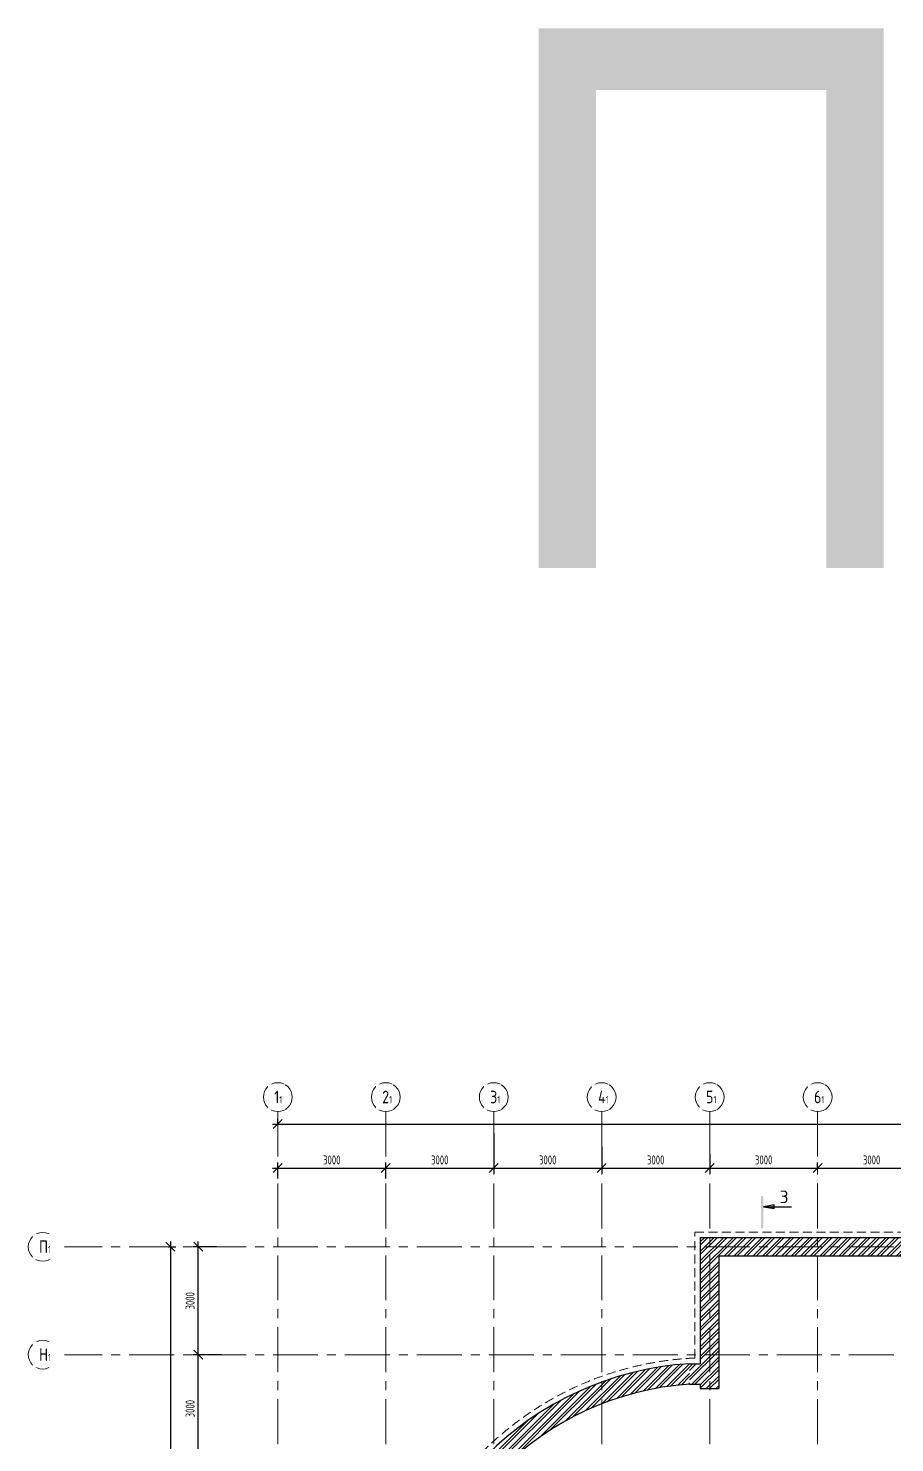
# Model space of a CAD drawing. Header units: millimetres. Extents: x -8417289 to 9420486, y 0 to 166066.
# Drawn here: x -360106 to -336031, y 125154 to 164477 of the extents above; entities that cross this region are included whole.
import ezdxf
from ezdxf import colors
from ezdxf.entities.mleader import LeaderData, LeaderLine
from ezdxf.math import Vec2, Vec3

# ---------------------------------------------------------------- set-up
doc = ezdxf.new("R2010")
doc.units = ezdxf.units.MM
doc.header["$MEASUREMENT"] = 0
doc.header["$PDMODE"] = 3
doc.header["$PDSIZE"] = -4
doc.linetypes.add('CENTER', pattern=[2, 1.25, -0.25, 0.25, -0.25])
doc.linetypes.add('TRATTEGGIATA', pattern=[0.75, 0.5, -0.25])
doc.layers.get('0').update_dxf_attribs({"color": 250, "lineweight": 9})
doc.layers.get('Defpoints').update_dxf_attribs({"color": 6})
for name, color, linetype, lineweight in [('АР_МосжилНии_Стены', 127, 'Continuous', 30), ('АР_Оси', 195, 'Continuous', 9), ('АР_Оси размеры', 164, 'Continuous', 9), ('АР_Разрезы', 175, 'Continuous', 9), ('АР_Штриховка кирпич', 250, 'Continuous', 9)]:
    doc.layers.add(name, color=color, linetype=linetype, lineweight=lineweight)
doc.layers.add('Тонкая', color=7, linetype='Continuous')
doc.layers.add('ТХ_Задание КР', color=7, linetype='Continuous', true_color=0x9a5430)
doc.styles.add('Arial', font='ARIALN.TTF')
doc.styles.add('METRO-STYLE', font='isocpeur.TTF', dxfattribs={"width": 0.9, "oblique": 15})
doc.styles.add('ГОСТ 2.304', font='isocpeur.TTF', dxfattribs={"width": 0.7})
doc.dimstyles.new('СПДС', dxfattribs={"dimscale": 100, "dimtxt": 2.5, "dimasz": 2.5, "dimexe": 1.5, "dimexo": 0, "dimgap": 1, "dimtad": 1, "dimdec": 0, "dimrnd": 1, "dimtxsty": 'ГОСТ 2.304', "dimblk": 'OBLIQUE', "dimcen": 2.5, "dimdle": 1.5, "dimadec": 0, "dimazin": 2, "dimtfac": 0.75, "dimtdec": 0, "dimtmove": 1, "dimatfit": 3, "dimfxl": 1, "dimtolj": 1, "dimarcsym": 1})
pattern_1 = [(45, (-15289.27, 0), (-132.58252, 132.58252), []), (45, (-15200.88, 0), (-132.58252, 132.58252), [])]

# ---------------------------------------------------------------- blocks, each defined once
blk = doc.blocks.new('_Oblique')
at = {"color": 0, "linetype": 'ByBlock', "lineweight": -2}
blk.add_line((-0.5, -0.5), (0.5, 0.5), dxfattribs=at)
blk = doc.blocks.new('*D547')
at = {"layer": 'Defpoints', "color": 0, "lineweight": 30, "ltscale": 100, "transparency": 16777216}
for p in [(-355385, 127601), (-354873, 127601), (-354730, 124601)]:
    blk.add_point(p, dxfattribs=at)
at = {"layer": 'АР_Оси размеры', "color": 0, "lineweight": -2, "ltscale": 100, "transparency": 16777216}
for p, q in [((-354873, 127601), (-355535, 127601)), ((-355385, 124451), (-355385, 127751)), ((-354730, 124601), (-355535, 124601))]:
    blk.add_line(p, q, dxfattribs=at)
at = {"layer": 'АР_Оси размеры', "color": 0, "lineweight": -2, "ltscale": 100, "transparency": 16777216, "xscale": 250, "yscale": 250, "zscale": 250}
for p, rotation in [((-355385, 127601), 90), ((-355385, 124601), 270)]:
    blk.add_blockref('_Oblique', p, dxfattribs=dict(at, rotation=rotation))
at = {"layer": 'АР_Оси размеры', "color": 0, "ltscale": 100, "transparency": 16777216, "insert": (-355610, 126101), "char_height": 250, "attachment_point": 5, "rotation": 90, "style": 'ГОСТ 2.304'}
blk.add_mtext('\\A1;3000', dxfattribs=at)
blk = doc.blocks.new('*D548')
at = {"layer": 'Defpoints', "color": 0, "lineweight": 30, "ltscale": 100, "transparency": 16777216}
for p in [(-355385, 130601), (-354873, 130601), (-354730, 127601)]:
    blk.add_point(p, dxfattribs=at)
at = {"layer": 'АР_Оси размеры', "color": 0, "lineweight": -2, "ltscale": 100, "transparency": 16777216}
for p, q in [((-354873, 130601), (-355535, 130601)), ((-355385, 127451), (-355385, 130751)), ((-354730, 127601), (-355535, 127601))]:
    blk.add_line(p, q, dxfattribs=at)
at = {"layer": 'АР_Оси размеры', "color": 0, "lineweight": -2, "ltscale": 100, "transparency": 16777216, "xscale": 250, "yscale": 250, "zscale": 250}
for p, rotation in [((-355385, 130601), 90), ((-355385, 127601), 270)]:
    blk.add_blockref('_Oblique', p, dxfattribs=dict(at, rotation=rotation))
at = {"layer": 'АР_Оси размеры', "color": 0, "ltscale": 100, "transparency": 16777216, "insert": (-355610, 129101), "char_height": 250, "attachment_point": 5, "rotation": 90, "style": 'ГОСТ 2.304'}
blk.add_mtext('\\A1;3000', dxfattribs=at)
blk = doc.blocks.new('*D551')
at = {"layer": 'Defpoints', "color": 0, "lineweight": 30, "ltscale": 100, "transparency": 16777216}
for p in [(-356211, 130601), (-356211, 82686), (-356155, 82686)]:
    blk.add_point(p, dxfattribs=at)
at = {"layer": 'АР_Оси размеры', "color": 0, "lineweight": -2, "ltscale": 100, "transparency": 16777216}
for p, q in [((-356211, 130601), (-356005, 130601)), ((-356155, 130751), (-356155, 82536)), ((-356211, 82686), (-356005, 82686))]:
    blk.add_line(p, q, dxfattribs=at)
at = {"layer": 'АР_Оси размеры', "color": 0, "lineweight": -2, "ltscale": 100, "transparency": 16777216, "xscale": 250, "yscale": 250, "zscale": 250}
for p, rotation in [((-356155, 130601), 90), ((-356155, 82686), 270)]:
    blk.add_blockref('_Oblique', p, dxfattribs=dict(at, rotation=rotation))
at = {"layer": 'АР_Оси размеры', "color": 0, "ltscale": 100, "transparency": 16777216, "insert": (-356380, 106643), "char_height": 250, "attachment_point": 5, "rotation": 90, "style": 'ГОСТ 2.304'}
blk.add_mtext('\\A1;47915', dxfattribs=at)
blk = doc.blocks.new('*D566')
at = {"layer": 'Defpoints', "color": 0, "lineweight": 30, "ltscale": 100, "transparency": 16777216}
for p in [(-350172, 132791), (-353172, 132497), (-350172, 132497)]:
    blk.add_point(p, dxfattribs=at)
at = {"layer": 'АР_Оси размеры', "color": 0, "lineweight": -2, "ltscale": 100, "transparency": 16777216}
for p, q in [((-353172, 132497), (-353172, 132941)), ((-350172, 132497), (-350172, 132941)), ((-353322, 132791), (-350022, 132791))]:
    blk.add_line(p, q, dxfattribs=at)
at = {"layer": 'АР_Оси размеры', "color": 0, "lineweight": -2, "ltscale": 100, "transparency": 16777216, "xscale": 250, "yscale": 250, "zscale": 250, "rotation": 180}
blk.add_blockref('_Oblique', (-353172, 132791), dxfattribs=at)
at = {"layer": 'АР_Оси размеры', "color": 0, "lineweight": -2, "ltscale": 100, "transparency": 16777216, "xscale": 250, "yscale": 250, "zscale": 250}
blk.add_blockref('_Oblique', (-350172, 132791), dxfattribs=at)
at = {"layer": 'АР_Оси размеры', "color": 0, "ltscale": 100, "transparency": 16777216, "insert": (-351672, 133016), "char_height": 250, "attachment_point": 5, "style": 'ГОСТ 2.304'}
blk.add_mtext('\\A1;3000', dxfattribs=at)
blk = doc.blocks.new('*D567')
at = {"layer": 'Defpoints', "color": 0, "lineweight": 30, "ltscale": 100, "transparency": 16777216}
for p in [(-347172, 133761), (-347172, 132791), (-350172, 132497)]:
    blk.add_point(p, dxfattribs=at)
at = {"layer": 'АР_Оси размеры', "color": 0, "lineweight": -2, "ltscale": 100, "transparency": 16777216}
for p, q in [((-347172, 133761), (-347172, 132641)), ((-350172, 132497), (-350172, 132941)), ((-350322, 132791), (-347022, 132791))]:
    blk.add_line(p, q, dxfattribs=at)
at = {"layer": 'АР_Оси размеры', "color": 0, "lineweight": -2, "ltscale": 100, "transparency": 16777216, "xscale": 250, "yscale": 250, "zscale": 250, "rotation": 180}
blk.add_blockref('_Oblique', (-350172, 132791), dxfattribs=at)
at = {"layer": 'АР_Оси размеры', "color": 0, "lineweight": -2, "ltscale": 100, "transparency": 16777216, "xscale": 250, "yscale": 250, "zscale": 250}
blk.add_blockref('_Oblique', (-347172, 132791), dxfattribs=at)
at = {"layer": 'АР_Оси размеры', "color": 0, "ltscale": 100, "transparency": 16777216, "insert": (-348672, 133016), "char_height": 250, "attachment_point": 5, "style": 'ГОСТ 2.304'}
blk.add_mtext('\\A1;3000', dxfattribs=at)
blk = doc.blocks.new('*D568')
at = {"layer": 'Defpoints', "color": 0, "lineweight": 30, "ltscale": 100, "transparency": 16777216}
for p in [(-347172, 133761), (-344172, 133379), (-344172, 132791)]:
    blk.add_point(p, dxfattribs=at)
at = {"layer": 'АР_Оси размеры', "color": 0, "lineweight": -2, "ltscale": 100, "transparency": 16777216}
for p, q in [((-347172, 133761), (-347172, 132641)), ((-344172, 133379), (-344172, 132641)), ((-347322, 132791), (-344022, 132791))]:
    blk.add_line(p, q, dxfattribs=at)
at = {"layer": 'АР_Оси размеры', "color": 0, "lineweight": -2, "ltscale": 100, "transparency": 16777216, "xscale": 250, "yscale": 250, "zscale": 250, "rotation": 180}
blk.add_blockref('_Oblique', (-347172, 132791), dxfattribs=at)
at = {"layer": 'АР_Оси размеры', "color": 0, "lineweight": -2, "ltscale": 100, "transparency": 16777216, "xscale": 250, "yscale": 250, "zscale": 250}
blk.add_blockref('_Oblique', (-344172, 132791), dxfattribs=at)
at = {"layer": 'АР_Оси размеры', "color": 0, "ltscale": 100, "transparency": 16777216, "insert": (-345672, 133016), "char_height": 250, "attachment_point": 5, "style": 'ГОСТ 2.304'}
blk.add_mtext('\\A1;3000', dxfattribs=at)
blk = doc.blocks.new('*D569')
at = {"layer": 'Defpoints', "color": 0, "lineweight": 30, "ltscale": 100, "transparency": 16777216}
for p in [(-344172, 133379), (-341172, 133173), (-341172, 132791)]:
    blk.add_point(p, dxfattribs=at)
at = {"layer": 'АР_Оси размеры', "color": 0, "lineweight": -2, "ltscale": 100, "transparency": 16777216}
for p, q in [((-344172, 133379), (-344172, 132641)), ((-341172, 133173), (-341172, 132641)), ((-344322, 132791), (-341022, 132791))]:
    blk.add_line(p, q, dxfattribs=at)
at = {"layer": 'АР_Оси размеры', "color": 0, "lineweight": -2, "ltscale": 100, "transparency": 16777216, "xscale": 250, "yscale": 250, "zscale": 250, "rotation": 180}
blk.add_blockref('_Oblique', (-344172, 132791), dxfattribs=at)
at = {"layer": 'АР_Оси размеры', "color": 0, "lineweight": -2, "ltscale": 100, "transparency": 16777216, "xscale": 250, "yscale": 250, "zscale": 250}
blk.add_blockref('_Oblique', (-341172, 132791), dxfattribs=at)
at = {"layer": 'АР_Оси размеры', "color": 0, "ltscale": 100, "transparency": 16777216, "insert": (-342672, 133016), "char_height": 250, "attachment_point": 5, "style": 'ГОСТ 2.304'}
blk.add_mtext('\\A1;3000', dxfattribs=at)
blk = doc.blocks.new('*D570')
at = {"layer": 'Defpoints', "color": 0, "lineweight": 30, "ltscale": 100, "transparency": 16777216}
for p in [(-341172, 133173), (-338172, 132791), (-338172, 132791)]:
    blk.add_point(p, dxfattribs=at)
at = {"layer": 'АР_Оси размеры', "color": 0, "lineweight": -2, "ltscale": 100, "transparency": 16777216}
for p, q in [((-341172, 133173), (-341172, 132641)), ((-338172, 132791), (-338172, 132941)), ((-341322, 132791), (-338022, 132791))]:
    blk.add_line(p, q, dxfattribs=at)
at = {"layer": 'АР_Оси размеры', "color": 0, "lineweight": -2, "ltscale": 100, "transparency": 16777216, "xscale": 250, "yscale": 250, "zscale": 250, "rotation": 180}
blk.add_blockref('_Oblique', (-341172, 132791), dxfattribs=at)
at = {"layer": 'АР_Оси размеры', "color": 0, "lineweight": -2, "ltscale": 100, "transparency": 16777216, "xscale": 250, "yscale": 250, "zscale": 250}
blk.add_blockref('_Oblique', (-338172, 132791), dxfattribs=at)
at = {"layer": 'АР_Оси размеры', "color": 0, "ltscale": 100, "transparency": 16777216, "insert": (-339672, 133016), "char_height": 250, "attachment_point": 5, "style": 'ГОСТ 2.304'}
blk.add_mtext('\\A1;3000', dxfattribs=at)
blk = doc.blocks.new('*D571')
at = {"layer": 'Defpoints', "color": 0, "lineweight": 30, "ltscale": 100, "transparency": 16777216}
for p in [(-335172, 133173), (-338172, 132791), (-335172, 132791)]:
    blk.add_point(p, dxfattribs=at)
at = {"layer": 'АР_Оси размеры', "color": 0, "lineweight": -2, "ltscale": 100, "transparency": 16777216}
for p, q in [((-338172, 132791), (-338172, 132941)), ((-335172, 133173), (-335172, 132641)), ((-338322, 132791), (-335022, 132791))]:
    blk.add_line(p, q, dxfattribs=at)
at = {"layer": 'АР_Оси размеры', "color": 0, "lineweight": -2, "ltscale": 100, "transparency": 16777216, "xscale": 250, "yscale": 250, "zscale": 250, "rotation": 180}
blk.add_blockref('_Oblique', (-338172, 132791), dxfattribs=at)
at = {"layer": 'АР_Оси размеры', "color": 0, "lineweight": -2, "ltscale": 100, "transparency": 16777216, "xscale": 250, "yscale": 250, "zscale": 250}
blk.add_blockref('_Oblique', (-335172, 132791), dxfattribs=at)
at = {"layer": 'АР_Оси размеры', "color": 0, "ltscale": 100, "transparency": 16777216, "insert": (-336672, 133016), "char_height": 250, "attachment_point": 5, "style": 'ГОСТ 2.304'}
blk.add_mtext('\\A1;3000', dxfattribs=at)
blk = doc.blocks.new('*D585')
at = {"layer": 'Defpoints', "color": 0, "lineweight": 30, "ltscale": 100, "transparency": 16777216}
for p in [(-353172, 134013), (-289662, 134013), (-289662, 134013)]:
    blk.add_point(p, dxfattribs=at)
at = {"layer": 'АР_Оси размеры', "color": 0, "lineweight": -2, "ltscale": 100, "transparency": 16777216}
for p, q in [((-353172, 134013), (-353172, 134163)), ((-289662, 134013), (-289662, 134163)), ((-353322, 134013), (-289512, 134013))]:
    blk.add_line(p, q, dxfattribs=at)
at = {"layer": 'АР_Оси размеры', "color": 0, "lineweight": -2, "ltscale": 100, "transparency": 16777216, "xscale": 250, "yscale": 250, "zscale": 250, "rotation": 180}
blk.add_blockref('_Oblique', (-353172, 134013), dxfattribs=at)
at = {"layer": 'АР_Оси размеры', "color": 0, "lineweight": -2, "ltscale": 100, "transparency": 16777216, "xscale": 250, "yscale": 250, "zscale": 250}
blk.add_blockref('_Oblique', (-289662, 134013), dxfattribs=at)
at = {"layer": 'АР_Оси размеры', "color": 0, "ltscale": 100, "transparency": 16777216, "insert": (-321417, 134238), "char_height": 250, "attachment_point": 5, "style": 'ГОСТ 2.304'}
blk.add_mtext('\\A1;63510', dxfattribs=at)
blk = doc.blocks.new('A$C60573c2e')
at = {"layer": 'АР_Разрезы', "ltscale": 100}
h = blk.add_hatch(color=5, dxfattribs=at)
h.dxf.hatch_style = 1
h.paths.add_polyline_path([(13494, 509), (13424, 509), (13424, 1414), (13494, 1414)])
h.paths.add_polyline_path([(13795, 1063), (13494, 1114), (13795, 1114)])
h.paths.add_polyline_path([(13795, 1114), (13494, 1114), (13795, 1164)])
at = {"layer": 'АР_Разрезы', "color": 5, "lineweight": 25, "ltscale": 100}
for p, q in [((13795, 1164), (13494, 1114)), ((13494, 1114), (13795, 1063)), ((13795, 1063), (13795, 1164))]:
    blk.add_line(p, q, dxfattribs=at)
at = {"layer": 'АР_Разрезы', "color": 5, "lineweight": 25, "ltscale": 100, "elevation": 0}
blk.add_lwpolyline([(13494, 1114), (14278, 1114)], dxfattribs=at)
at = {"layer": 'АР_Разрезы', "color": 5, "lineweight": 25, "ltscale": 100, "insert": (13944, 1214), "char_height": 350, "width": 583.33, "attachment_point": 7, "style": 'METRO-STYLE'}
blk.add_mtext('{\\Q0;\\W1;3}', dxfattribs=at)

msp = doc.modelspace()

# ---------------------------------------------------------------- hatches: boundary and pattern name
at = {"layer": 'АР_Штриховка кирпич', "ltscale": 100}
h = msp.add_hatch(dxfattribs=at)
h.set_pattern_fill('ANSI32', color=256, scale=500)
h.set_pattern_definition(pattern_1)
h.paths.add_polyline_path([(-340417.1, 130860.7), (-341432.1, 130860.7), (-341432.1, 127350.9), (-341732.1, 127350.9), (-341732.1, 126784), (-341432.1, 126784), (-341432.1, 126660.7), (-340922.1, 126660.7), (-340922.1, 130350.7), (-340417.1, 130350.7)])
h = msp.add_hatch(dxfattribs=at)
h.set_pattern_fill('ANSI32', color=256, scale=500)
h.set_pattern_definition(pattern_1)
h.paths.add_polyline_path([(-334197.6, 130860.7), (-340434.2, 130860.7), (-340434.2, 130350.7), (-334151.8, 130350.7), (-334151.8, 130741.8), (-334197.6, 130741.8)])
h = msp.add_hatch(dxfattribs=at)
h.set_pattern_fill('ANSI32', color=256, scale=500)
h.paths.add_polyline_path([(-347172.1, 124324.5), (-347174, 124322.6), (-347452.2, 124600.7), (-347174, 124888.2), (-346891.2, 124605.4)], flags=16)
edge = h.paths.add_edge_path()
edge.add_line((-349232.1, 118860.7), (-349355.4, 118860.7))
edge.add_line((-349355.4, 118860.7), (-349355.4, 119160.7))
edge.add_arc((-341163.9, 118592.5), 8211.2, 93.96796, 176.03204, ccw=False)
edge.add_line((-341732.1, 126784), (-341732.1, 127350.9))
edge.add_arc((-341172.1, 118600.8), 8768, 93.66159, 123.74508)
edge.add_arc((-341172.1, 118600.7), 8768.1, 123.74482, 152.84496)
edge.add_arc((-341172.1, 118600.7), 8768.1, 152.84496, 176.33816)
edge.add_line((-349922.3, 119160.7), (-349922.3, 118860.7))
edge.add_line((-349922.3, 118860.7), (-353432.1, 118860.8))
edge.add_line((-353432.1, 118860.8), (-353432.1, 116760))
edge.add_line((-353432.1, 116760), (-353313.2, 116760))
edge.add_line((-353313.2, 116760), (-353313.2, 116644.1))
edge.add_line((-353313.2, 116644.1), (-352922.1, 116644.1))
edge.add_line((-352922.1, 116644.1), (-352922.1, 118350.7))
edge.add_line((-352922.1, 118350.7), (-349232.1, 118350.4))
edge.add_line((-349232.1, 118350.4), (-349232.1, 118860.7))

# ---------------------------------------------------------------- linework, layer by layer
at = {"linetype": 'TRATTEGGIATA', "ltscale": 500}
for p, q in [((-341582.1, 127509.4), (-341582.1, 131010.7)), ((-341582.1, 131010.7), (-331764.2, 131010.7))]:
    msp.add_line(p, q, dxfattribs=at)
msp.add_arc((-341172.1, 118600.7), 8918.1, 92.63503, 177.36497, dxfattribs=at)
at = {"layer": 'АР_МосжилНии_Стены', "ltscale": 100}
for p, q in [((-341432.1, 130860.7), (-341432.1, 127350.9)), ((-341432.1, 130860.7), (-338899.2, 130860.7)), ((-338958.8, 130860.7), (-332752, 130860.7)), ((-340922.1, 130350.7), (-340922.1, 126660.7)), ((-340922.1, 130350.7), (-338964.2, 130350.7)), ((-339666.9, 130350.7), (-332817, 130350.7)), ((-341432.1, 126784), (-341432.1, 126660.7)), ((-341432.1, 126660.7), (-340922.1, 126660.7))]:
    msp.add_line(p, q, dxfattribs=at)
for points in [[(-341732.1, 127350.9), (-341432.1, 127350.9)], [(-341732.1, 126784), (-341432.1, 126784)]]:
    msp.add_lwpolyline(points, dxfattribs=at)
for radius, start, end in [(8768.1, 93.66184, 176.33816), (8202.4, 93.91476, 176.08524)]:
    msp.add_arc((-341172.1, 118600.7), radius, start, end, dxfattribs=at)
at = {"layer": 'АР_Оси', "linetype": 'CENTER', "ltscale": 1000}
for p, q in [((-353172.1, 134363.2), (-353172.1, 78630.8)), ((-350172.1, 134363.2), (-350172.1, 78630.8)), ((-347172.1, 134363.2), (-347172.1, 78630.8)), ((-344172.1, 134363.2), (-344172.1, 78630.8)), ((-341172.1, 134363.2), (-341172.1, 78630.8)), ((-338172.1, 134363.2), (-338172.1, 78630.8)), ((-359305.8, 130600.7), (-276127.4, 130600.7)), ((-359305.8, 127600.7), (-276127.4, 127600.7))]:
    msp.add_line(p, q, dxfattribs=at)
at = {"layer": 'АР_Оси', "ltscale": 0.5}
for centre in [(-353172.1, 134763.2), (-350172.1, 134763.2), (-347172.1, 134763.2), (-344172.1, 134763.2), (-341172.1, 134763.2), (-338172.1, 134763.2), (-359705.8, 130600.7), (-359705.8, 127600.7)]:
    msp.add_circle(centre, 400, dxfattribs=at)

# ---------------------------------------------------------------- block references
at = {"layer": 'Тонкая', "color": 31, "ltscale": 100, "true_color": 0xfecc66}
msp.add_blockref('A$C60573c2e', (-353172.1, 130600.7), dxfattribs=at)
msp.add_blockref('A$C60573c2e', (-353172.1, 130600.7), dxfattribs=at)

# ---------------------------------------------------------------- texts
at = {"style": 'Arial'}
msp.add_text('Подвал', height=15000, dxfattribs=at).set_placement((-347314.3, 149476.7))

# ---------------------------------------------------------------- dimensions: what is measured, and where the dimension line sits
at = {"layer": 'АР_Оси размеры', "ltscale": 100}
for base, p1, p2, picture, middle in [((-347172.1, 132790.8), (-350172.1, 132496.9), (-347172.1, 133760.6), '*D567', (-348672.1, 133015.8)), ((-344172.1, 132790.8), (-347172.1, 133760.6), (-344172.1, 133378.5), '*D568', (-345672.1, 133015.8)), ((-341172.1, 132790.8), (-344172.1, 133378.5), (-341172.1, 133172.8), '*D569', (-342672.1, 133015.8)), ((-350172.1, 132790.8), (-353172.1, 132496.9), (-350172.1, 132496.9), '*D566', (-351672.1, 133015.8)), ((-338172.1, 132790.8), (-341172.1, 133172.8), (-338172.1, 132790.8), '*D570', (-339672.1, 133015.8)), ((-335172.1, 132790.8), (-338172.1, 132790.8), (-335172.1, 133172.8), '*D571', (-336672.1, 133015.8))]:
    dim = msp.add_linear_dim(base=base, p1=p1, p2=p2, dimstyle='СПДС', dxfattribs=at)
    dim.commit()
    dim.dimension.update_dxf_attribs({"geometry": picture, "text_midpoint": middle})
for base, p1, p2, picture, middle in [((-356155.3, 82685.7), (-356211.1, 130600.7), (-356211.1, 82685.7), '*D551', (-356380.3, 106643.2)), ((-355384.8, 130600.7), (-354730.5, 127600.7), (-354873.5, 130600.7), '*D548', (-355609.8, 129100.7)), ((-355384.8, 127600.7), (-354730.5, 124600.7), (-354873.5, 127600.7), '*D547', (-355609.8, 126100.7))]:
    dim = msp.add_linear_dim(base=base, p1=p1, p2=p2, angle=90, dimstyle='СПДС', dxfattribs=at)
    dim.commit()
    dim.dimension.update_dxf_attribs({"geometry": picture, "text_midpoint": middle})

# ---------------------------------------------------------------- leaders
at = {"layer": 'ТХ_Задание КР', "color": 1, "ltscale": 100}
ml = msp.add_multileader_mtext('Standard', dxfattribs=at)
ml.set_content('\\pxsm1,qc;{\\C1;Зона усиления для настенного крепления фермы баскетбольной со щитом и кольцом \\Pна высоте от 2,8 до 3,8 м от УЧП}', color=7, style='ГОСТ 2.304')
ml.set_leader_properties(color=256, lineweight=25)
ml.build(insert=Vec2(0, 0))
ml.multileader.update_dxf_attribs({"text_left_attachment_type": 6, "text_right_attachment_type": 6, "dogleg_length": 150, "arrow_head_size": 225, "scale": 75})
ctx = ml.context
ctx.base_point, ctx.scale, ctx.char_height, ctx.arrow_head_size, ctx.landing_gap_size, ctx.plane_origin = Vec3(-174539.4, 131703.8), 75, 187.5, 225, 150, Vec3(-132203.3, 114777.5)
ctx.left_attachment, ctx.right_attachment, ctx.text_align_type = 6, 6, 1
notes = []
notes.append((ctx, [(0, (1, 1, 0), (-174689.4, 131703.8), (1, 0), 150, [(1, [(-176222.2, 127350.6)], 0, [])])]))
ctx.mtext.insert, ctx.mtext.width, ctx.mtext.defined_height, ctx.mtext.alignment, ctx.mtext.line_spacing_factor, ctx.mtext.flow_direction = Vec3(-172142.3, 131928.8), 4494.329, 2263.3, 2, 0.8, 5
ml = msp.add_multileader_mtext('Standard', dxfattribs=at)
ml.set_content('\\pxsm1,qc;{\\C1;Предусмотреть усиление конструкции по всей длине для возможности размещения (монтажа) спортивного оборудования }', color=7, style='ГОСТ 2.304')
ml.set_leader_properties(color=256, lineweight=25)
ml.build(insert=Vec2(0, 0))
ml.multileader.update_dxf_attribs({"text_left_attachment_type": 6, "text_right_attachment_type": 6, "dogleg_length": 150, "arrow_head_size": 225, "scale": 75})
ctx = ml.context
ctx.base_point, ctx.scale, ctx.char_height, ctx.arrow_head_size, ctx.landing_gap_size, ctx.plane_origin = Vec3(-186217.9, 130035.5), 75, 187.5, 225, 150, Vec3(-151883.7, 114996.2)
ctx.left_attachment, ctx.right_attachment, ctx.text_align_type = 6, 6, 1
notes.append((ctx, [(1, (1, 1, 0), (-181305.4, 130035.5), (-1, 0), 150, [(1, [(-182092.7, 124870)], 0, [])])]))
ctx.mtext.insert, ctx.mtext.width, ctx.mtext.defined_height, ctx.mtext.alignment, ctx.mtext.line_spacing_factor, ctx.mtext.flow_direction = Vec3(-183852.5, 130279.2), 4494.329, 2263.3, 2, 0.8, 5
for ctx, leaders in notes:
    for number, flags, end, landing, length, lines in leaders:
        leader = LeaderData()
        leader.index, (leader.has_last_leader_line, leader.has_dogleg_vector, leader.attachment_direction) = number, flags
        leader.last_leader_point, leader.dogleg_vector, leader.dogleg_length = Vec3(end), Vec3(landing), length
        for number, points, colour, breaks in lines:
            line = LeaderLine()
            line.index, line.vertices, line.color, line.breaks = number, Vec3.list(points), colors.encode_raw_color(colour), breaks
            leader.lines.append(line)
        ctx.leaders.append(leader)

# ---------------------------------------------------------------- next in the draw order: texts
at = {"layer": 'АР_Оси', "char_height": 350, "attachment_point": 1, "line_spacing_factor": 1.149209, "style": 'ГОСТ 2.304', "bg_fill": 2}
for s, insert, width in [('{\\W0.8;1\\H0.57143x;1}', (-353271.9, 134940.9), 123.867), ('{\\W0.8;2\\H0.57143x;1}', (-350271.9, 134940.9), 123.867), ('{\\W0.8;3\\H0.57143x;1}', (-347271.9, 134940.9), 123.867), ('{\\W0.8;4\\H0.57143x;1}', (-344271.9, 134940.9), 123.867), ('{\\W0.8;5\\H0.57143x;1}', (-341271.9, 134940.9), 123.867), ('{\\W0.8;6\\H0.57143x;1}', (-338271.9, 134940.9), 123.867), ('{\\W0.8;П\\H0.57143x;1}', (-359805.6, 130778.5), 528.82), ('{\\W0.8;Н\\H0.57143x;1}', (-359805.6, 127778.5), 528.82)]:
    msp.add_mtext(s, dxfattribs=dict(at, insert=insert, width=width))

# ---------------------------------------------------------------- next in the draw order: dimensions: what is measured, and where the dimension line sits
at = {"layer": 'АР_Оси размеры', "ltscale": 100}
dim = msp.add_linear_dim(base=(-289662.1, 134013.2), p1=(-353172.1, 134013.2), p2=(-289662.1, 134013.2), dimstyle='СПДС', dxfattribs=at)
dim.commit()
dim.dimension.update_dxf_attribs({"geometry": '*D585', "text_midpoint": (-321417.1, 134238.2)})

doc.saveas('drawing.dxf')
